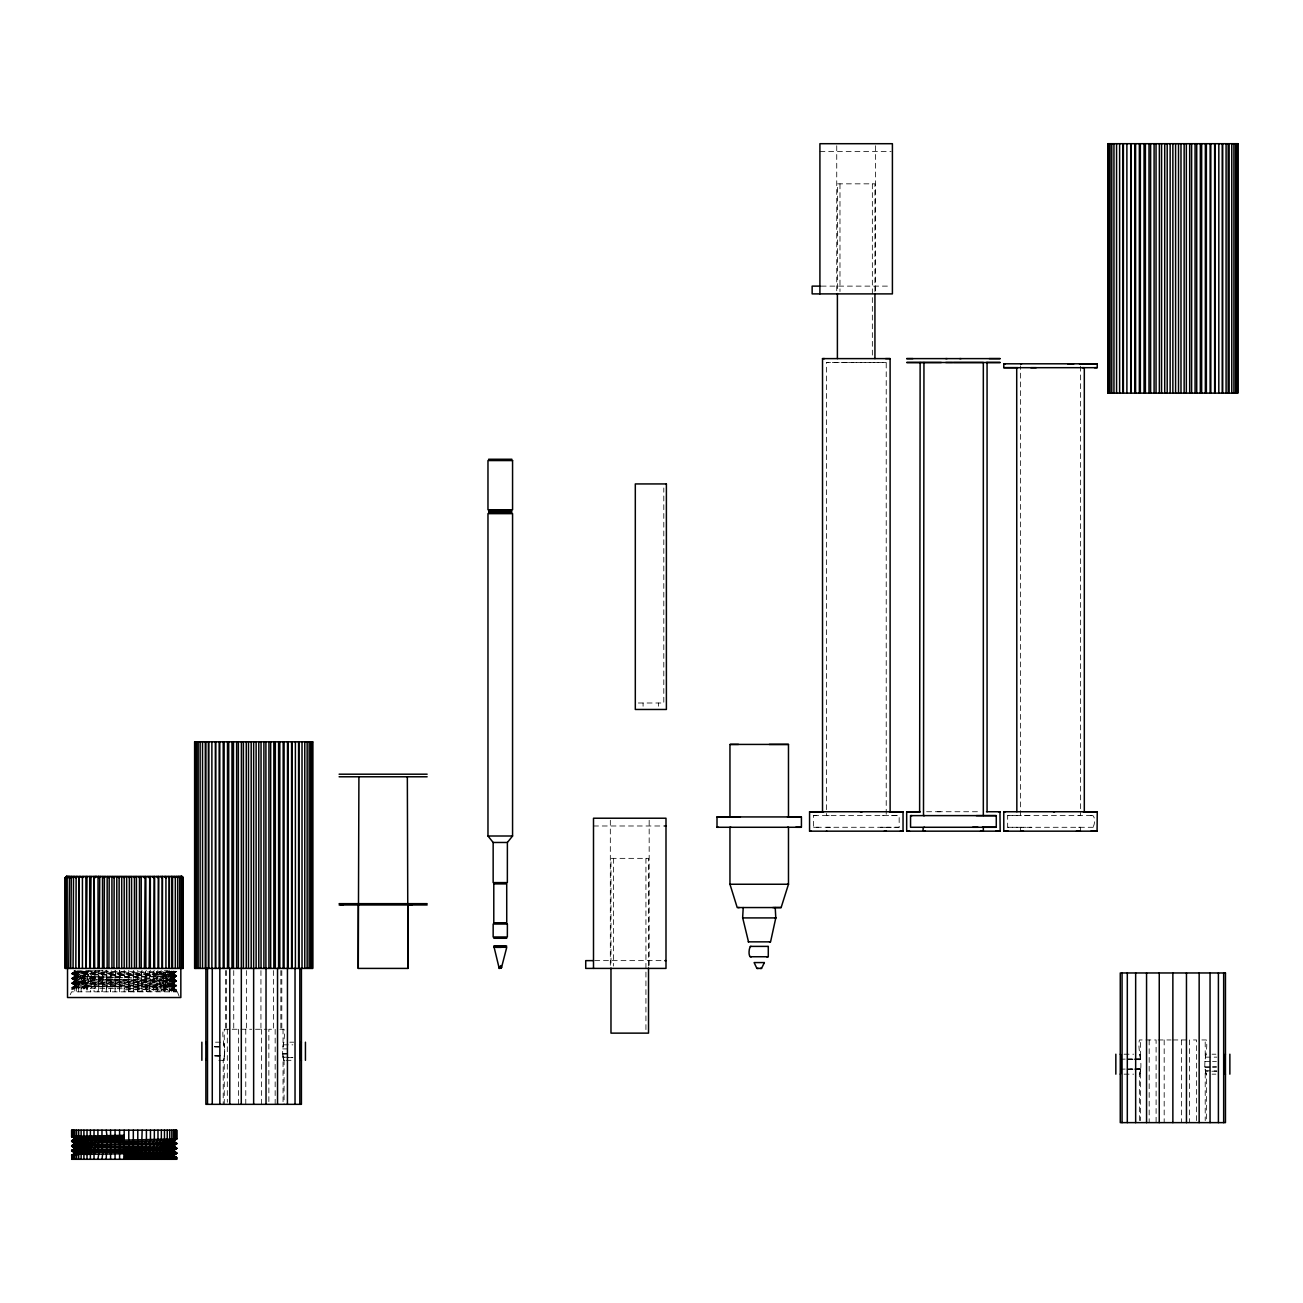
<?xml version="1.0" encoding="UTF-8"?>
<svg xmlns="http://www.w3.org/2000/svg" width="1303" height="1303" viewBox="0 0 1303 1303"><rect width="100%" height="100%" fill="white"/><g stroke="black" fill="none" stroke-linecap="round" stroke-linejoin="round"><path stroke-width="0.75" stroke-dasharray="5 3.75" d="M171.817 991.827L171.833 989.612L167.517 988.016L74.141 986.224L71.616 987.723L174.96 989.808L176.752 990.117L179.602 997.528M173.576 991.827L173.576 989.71L169.537 988.114M174.96 991.827L174.96 989.808L171.214 988.211M175.954 991.827L175.954 989.905L172.517 988.309M176.556 991.827L176.556 990.019L173.462 988.407M229.263 1029.256L223.22 1029.256C221.363 1039.713 227.162 1050.071 223.22 1060.316L223.22 1104.341M224.767 1051.26L224.067 1057.661A9.186 1.205 -90 0 1 223.22 1060.316L215.516 1060.316M279.998 1029.256L284.07 1029.256C285.943 1039.713 280.129 1050.071 284.07 1060.316L284.07 1104.341M1139.359 1120.613L1139.359 1074.161C1143.708 1062.89 1137.307 1051.488 1139.359 1039.957L1156.103 1039.957L1156.103 1122.632M1201.871 1039.957L1206.35 1039.957C1208.402 1051.488 1202.017 1062.89 1206.35 1074.161L1206.35 1120.613M1139.359 1074.161A10.115 1.319 -90 0 0 1140.288 1071.245L1140.907 1066.766M284.07 1042.205A9.186 1.205 -90 0 0 283.223 1044.843L283.044 1046.732L283.044 1029.256M1140.288 1071.245L1140.5 1069.177L1134.766 1069.177L1140.5 1069.177L1140.5 1120.645M1206.35 1054.208A10.115 1.319 -90 0 0 1205.422 1057.14L1205.21 1059.209L1205.21 1039.957M119.827 970.67L119.599 991.827M119.599 988.912L119.599 970.279M128.769 970.279L128.769 991.827L128.769 972.673L176.752 971.468L164.455 970.702L162.517 972.201L74.906 970.784M115.495 970.67L115.055 991.827M115.055 988.896L115.055 970.263M133.313 970.295L133.313 991.827L133.313 972.657M111.244 970.702L110.576 991.827L110.576 970.23M137.792 970.312L137.792 991.827L137.792 972.624M70.199 994.678L71.616 991.827L176.752 991.827M106.211 988.847L107.074 987.348L106.211 970.198M142.174 970.344L141.294 971.843L142.157 991.827L141.294 974.09L142.174 972.608M106.211 991.827L107.074 970.735L103.035 970.768L101.976 972.266L103.035 974.286L101.976 977.055L103.035 979.074L101.976 981.843L103.035 983.863L101.976 991.827L103.035 981.24L101.976 979.221L103.035 976.452L101.976 974.432L103.035 971.663L101.976 970.165M146.408 970.393L145.333 971.891L146.408 974.66L145.333 976.68L146.408 979.449L145.333 981.468L146.408 991.827L145.333 989.71L146.408 986.925L145.333 984.921L146.408 982.136L145.333 974.058L146.408 972.559M103.035 970.768L99.175 970.816L97.904 972.315L99.175 974.335L97.904 977.103L99.175 979.123L97.904 981.892L99.175 983.912L97.904 991.827L99.175 985.98L97.904 983.977L99.175 981.192L97.904 979.172L99.175 976.403L97.904 974.383L99.175 971.615L97.904 970.116M150.464 972.51L149.21 974.009L150.464 976.778L149.21 978.797L150.464 981.566L149.21 983.586L150.464 986.371L149.21 989.661L150.464 991.827L149.21 986.306L150.464 984.286L149.21 981.517L150.464 979.498L149.21 976.729L150.464 974.709L149.21 971.94L150.464 970.442M99.175 970.816L95.494 970.882L94.028 972.364L95.494 974.383L94.028 977.169L95.494 979.172L94.028 981.957L95.494 983.96L94.028 986.746L94.044 991.827M94.028 988.7L95.494 987.202L94.028 984.433L95.494 982.413L94.028 979.644L95.494 977.625L94.028 974.856L95.494 971.549M154.34 970.491L152.891 971.989L154.34 974.774L152.891 976.778L154.34 979.563L152.891 981.566L154.34 984.351L152.891 986.355L154.34 991.827L152.891 989.612L154.34 986.827L152.891 984.807L154.34 982.039L152.891 980.019L154.34 977.25L152.891 973.944L154.34 972.461M95.494 970.882L92.024 970.947L90.396 972.429L71.616 973.357L164.455 974.986L176.752 976.273L173.462 977.967L159.569 978.602L74.141 980.149L71.616 978.667L176.752 976.273L71.616 973.862L128.769 972.673M90.396 988.635L92.024 987.153L90.396 984.368L71.616 983.456L164.455 981.827L176.752 980.54L173.462 978.83L159.569 978.195L74.141 976.647L71.616 978.146L176.752 980.54L71.616 982.934L176.752 985.329L174.032 987.446L171.214 987.755L124.192 988.537M157.972 970.556L156.344 972.054L157.972 974.823L156.344 976.843C128.394 974.677 98.751 979.889 71.616 973.862M157.972 972.396L156.344 973.895L78.831 974.856L74.336 975.263L74.141 976.647L174.227 974.253L176.752 975.752L71.616 978.146M92.024 970.947L88.799 971.012L87.008 972.51L88.799 974.514L87.008 977.299L88.799 980.589L87.008 982.609L88.799 984.091L165.172 983.244L174.032 982.657L176.752 981.061L71.616 978.667M161.36 972.315L159.569 973.813L156.344 973.895L157.972 976.664L156.344 978.683L157.972 981.452L156.344 984.742L157.972 986.241L176.752 985.329L173.462 983.618L159.569 982.983L74.141 981.436L71.616 982.934M161.36 970.621L159.569 972.119L161.36 975.426L159.569 976.908L156.344 976.843L157.972 979.628L156.344 981.631L74.141 980.149L74.141 981.436L159.569 979.889L173.462 979.253L174.227 977.755L159.569 976.908L161.36 980.214L159.569 981.696L156.344 981.631L157.972 984.416L156.344 986.42C128.394 984.254 98.751 989.466 71.616 983.456M88.799 971.012L85.851 971.093L83.913 972.575L85.851 974.595L83.913 977.38L85.851 980.67L83.913 982.674L85.851 984.172L88.799 984.091L88.799 985.377L87.008 986.876L71.616 987.723M83.913 988.488L85.851 986.99L83.913 984.221L85.851 982.201L83.913 979.433L85.851 976.142L83.913 974.123L85.851 972.624L174.227 974.253L174.227 972.966L176.752 971.468M164.455 972.25L162.517 973.732L159.569 973.813L161.36 977.12L159.569 978.602L161.36 981.908L159.569 983.39L161.36 986.697L159.569 989.466L161.36 990.964L176.752 990.117L174.032 988.521M85.851 971.093L81.128 972.673L83.197 974.677L83.197 977.331L81.128 979.351L83.197 980.85M83.197 980.752L81.128 982.771L83.197 984.254L85.851 984.172L83.913 986.957L83.913 991.827M81.128 988.407L83.197 986.908L83.197 984.254L74.141 984.938L74.141 986.224L159.569 984.677L173.462 984.042L174.227 982.543L159.569 981.696L161.36 985.003L159.569 986.501L156.344 986.42L157.972 991.827L156.344 989.547L124.192 989.824M167.24 970.784L165.172 972.282L162.517 972.201L164.455 974.986L162.517 976.989L164.455 979.775L162.517 983.065L164.455 985.084L162.517 986.566L159.569 986.501L161.36 989.27L161.36 991.827L161.36 990.964L124.192 991.322M167.24 972.168L162.517 973.732L164.455 976.517L162.517 978.537L164.455 981.306L162.517 983.325L164.455 986.094L162.517 989.4L164.455 991.827L164.455 989.352L162.517 986.566C187.909 987.104 166.181 990.541 156.344 989.547L157.972 986.762L176.752 985.85L90.396 984.368L92.024 982.348L90.396 979.579L92.024 977.559L90.396 974.791L92.024 971.484M165.172 978.455L167.24 976.436L165.172 974.937L165.172 972.282L174.227 972.966L165.172 973.65L167.24 975.067L165.172 977.071L165.172 979.726L167.24 981.224L165.172 983.244L167.24 984.645L165.172 986.648L165.172 989.303L167.24 991.827L167.24 989.433L165.172 987.935M165.172 988.032L167.24 986.013L165.172 984.514L165.172 981.859L167.24 979.856L165.172 978.358M83.197 971.175L78.669 972.755L80.851 974.758L80.851 977.25L78.669 979.253L80.851 980.752M80.851 980.833L78.669 982.332L80.851 984.351L80.851 986.827L78.669 988.325M169.716 972.071L167.517 973.569L169.716 975.149L167.517 977.169L167.517 979.644L169.716 981.143L167.517 983.146L169.716 984.726L167.517 986.746L167.517 989.221L169.699 991.827L169.716 989.514L167.517 988.016L169.716 986.436L167.517 984.433L167.517 981.957L169.716 979.937L167.517 978.439M167.517 978.358L169.716 976.338L167.517 974.856L167.517 972.364L169.716 970.882M80.851 971.256L76.551 972.852L78.831 974.856L78.831 977.152L76.551 979.172L78.831 980.654M78.831 976.142L76.551 977.641L78.831 979.644L78.831 981.941L76.551 983.439L78.831 985.459M78.831 980.931L76.551 982.429L78.831 984.433L78.831 986.729L76.551 988.228L76.551 991.827L76.551 987.218L78.831 985.72M171.833 970.963L169.537 972.461L169.537 974.758L171.833 976.256L169.537 978.26M169.537 973.471L171.833 971.973M169.537 983.065L171.833 981.045L169.537 979.547L169.537 977.25L171.833 975.247L169.537 973.748M169.537 987.853L171.833 985.834L169.537 984.335L169.537 982.039L171.833 980.035L169.537 978.537M78.831 971.354L74.792 972.95L77.17 974.953L77.17 977.055L74.792 979.074L77.17 980.573M77.17 976.24L74.792 977.739L77.17 979.742L77.17 981.843L74.792 983.342L77.17 985.361M77.17 981.029L74.792 982.527L77.17 984.531L77.17 986.632L74.792 988.13L74.792 991.827L74.792 987.316L77.17 985.817M173.576 971.061L171.214 972.559L171.214 974.66L173.576 976.159L171.214 978.162M171.214 973.374L173.576 971.891M171.214 982.967L173.576 980.947L171.214 979.449L171.214 977.348L173.576 975.344L171.214 973.846M171.214 987.755L173.576 985.736L171.214 984.237L171.214 982.136L173.576 980.133L171.214 978.634M77.17 971.452L73.408 973.048L75.851 975.67M75.851 976.338L73.408 978.976L75.851 980.459M73.408 978.455L75.851 976.957L75.851 975.051L73.408 973.553L75.851 972.168L85.851 972.624L85.851 971.338M75.851 981.126L73.408 983.765L75.851 985.263M75.851 985.915L73.408 987.413L73.408 991.827M73.408 988.032L75.851 986.534L75.851 984.628L73.408 983.146L75.851 981.745L75.851 979.84L73.408 978.358M174.96 971.158L172.517 972.657L172.517 974.563L174.96 976.061L172.517 977.445L172.517 979.351L174.96 980.85M172.517 973.276L174.96 971.777M172.517 978.064L174.96 976.582L172.517 973.944M174.96 980.752L172.517 982.234L172.517 984.14L174.96 985.638L172.517 987.022L172.517 988.928L174.96 990.427M172.517 982.853L174.96 981.371L172.517 978.732M172.517 987.658L174.96 986.159L172.517 983.521M75.851 971.549L72.414 973.146L74.906 975.572M74.906 976.436L72.414 978.862L74.906 980.361M72.414 978.358L74.906 976.859L74.906 975.149L72.414 973.667L75.851 972.168L75.851 970.263M74.906 981.224L72.414 983.651L74.906 985.149M74.906 986.013L72.414 987.511L72.414 991.827M72.414 987.935L74.906 986.436L74.906 984.742L72.414 983.244L74.906 981.648L74.906 979.954L72.414 978.455M175.954 971.272L173.462 972.755L173.462 974.465L175.954 975.963L173.462 977.559L173.462 979.253L175.954 980.752M173.462 973.178L175.954 971.68M173.462 977.967L175.954 976.468L173.462 974.041M175.954 980.85L173.462 982.348L173.462 984.042L175.954 985.54L173.462 987.137L173.462 988.83L175.954 990.329M173.462 982.755L175.954 981.257L173.462 978.83M173.462 987.544L175.954 986.062L173.462 983.618M74.906 971.647L71.828 973.976M71.828 973.455L74.906 972.071L74.906 970.36M74.336 976.55L71.828 978.765L74.336 980.263M71.828 978.244L74.336 976.745L74.336 975.263M74.336 981.338L71.828 983.553L74.336 985.052M71.828 983.032L74.336 981.55L74.336 980.051L71.828 978.553M74.336 986.127L71.828 987.625L71.828 991.827M71.828 987.821L74.336 986.338L74.336 984.84L71.828 983.342M176.556 971.37L174.032 972.869L174.032 974.351M174.032 973.08L176.556 971.582M176.556 976.159L174.032 977.657L174.032 979.139M174.032 977.869L176.556 975.638M176.556 980.947L174.032 982.446L174.032 983.944L176.556 985.426M174.032 982.657L176.556 980.426M174.032 987.446L176.556 985.736M71.616 973.357L74.336 971.745M214.653 1055.577L220.468 1055.414M282.767 1054.208L288.614 1054.062M1121.394 1069.177L1125.238 1069.079M1127.16 1069.03L1132.91 1068.867M1134.832 1068.818L1140.581 1068.655M1204.917 1067.45L1210.699 1067.287M1212.621 1067.238L1216.481 1067.141M214.604 1046.553L220.37 1046.407M1121.394 1059.209L1125.206 1059.111M1127.111 1059.062L1132.828 1058.932M1134.734 1058.883L1140.451 1058.753L1140.907 1061.603M829.213 815.629L826.411 815.629L826.411 362.495L886.219 362.495L886.219 815.629L882.212 815.629M848.644 362.495L854.882 362.511M813.626 815.629L899.168 815.629L899.168 827.275L813.626 827.275L813.463 815.629L816.053 815.629M1090.774 815.629C1096.312 812.844 1095.269 830.092 1090.774 827.291M813.626 827.291L819.196 827.291M826.525 827.275L830.418 827.291M899.005 827.291L886.61 827.275M1093.201 827.291L1022.969 827.291M885.763 827.291L879.216 827.275M819.913 151.474L891.171 151.474M821.151 286.123L888.385 286.123M846.087 362.511L826.411 362.495M856.315 362.495L886.219 362.495M638.34 703.001L663.797 703.001L663.797 487.99M937.427 811.736L981.094 811.736M926.612 811.736L941.857 811.736M891.415 815.629L899.005 815.629M1017.692 815.629L1007.659 815.629L1007.659 827.275L1031.292 827.291M1029.37 815.629L1020.607 815.629L1020.607 365.834M1007.659 815.629L1093.364 815.629M1078.607 815.629L1080.415 815.629L1080.415 365.834M593.5 825.988L664.758 825.988M1007.659 827.275L1021.617 827.291M1078.607 827.291L1080.415 827.275L1080.415 831.167M594.738 960.637L661.973 960.637M124.192 972.152L90.396 972.429L92.024 974.449L90.396 977.217L92.024 979.237L90.396 982.022L92.024 985.312L90.396 986.811L87.008 986.876L87.024 991.827L87.008 988.57L88.799 985.785L87.008 983.781L88.799 980.996L87.008 978.993L88.799 976.208L87.008 974.204L88.799 971.419M124.192 987.039L157.972 986.241L90.396 986.811L90.396 991.827M232.146 1029.256L251.691 1029.256M255.469 1029.256L267.034 1029.256M1158.123 1039.957L1171.12 1039.957M1172.863 1039.957L1187.587 1039.957M215.516 1042.188L223.22 1042.188A9.186 1.205 90 0 1 224.067 1044.843L224.637 1048.915M289.852 1042.188L293.712 1042.188M283.223 1044.843L292.866 1044.843M214.62 1046.732L220.402 1046.732M282.67 1048.915L288.533 1048.915M282.67 1053.606L288.533 1053.606M1124.082 1054.208L1133.626 1054.208M1212.083 1054.208L1215.894 1054.208M1205.422 1057.14L1216.888 1057.14M292.866 1057.661L283.223 1057.661L283.044 1055.788L283.044 1104.341M1132.861 1059.209L1127.128 1059.209L1132.91 1059.518M1134.766 1059.209L1140.5 1059.209L1140.5 1039.957M286.008 1060.316L293.712 1060.316M1204.803 1061.603L1210.617 1061.603M1212.556 1061.603L1216.432 1061.603M1204.803 1066.766L1210.617 1066.766M1212.556 1066.766L1216.432 1066.766M1216.888 1071.245L1205.422 1071.245L1205.21 1069.177L1205.21 1120.645M1124.082 1074.161L1133.626 1074.161M1212.083 1074.161L1215.894 1074.161M1127.111 1069.388L1132.828 1069.486M1134.734 1069.519L1140.451 1069.633M214.604 1056.016L220.37 1056.13M1205.356 1070.675L1216.855 1070.952M283.174 1057.156L292.833 1057.368M1134.832 1059.567L1140.581 1059.73M214.653 1046.944L220.468 1047.091M174.032 974.155L176.556 975.849M174.032 978.944L176.556 980.638M174.032 983.732L176.556 985.948M176.556 990.215L174.032 988.733L174.032 987.234M71.828 973.764L74.336 975.475M171.214 983.423L173.576 984.921L171.214 986.925L171.214 989.026L173.576 990.524M77.17 975.768L74.792 973.764L77.17 972.266L77.17 970.165M169.537 983.325L171.833 984.824L169.537 986.827L169.537 989.124L171.833 990.622M78.831 975.866L76.551 974.383L78.831 971.077M1139.359 1054.208A10.115 1.319 90 0 1 1140.288 1057.14L1140.451 1058.753M1140.288 1057.14L1140.5 1059.209M224.067 1044.843L224.263 1046.732L224.263 1029.256M81.128 991.827L81.128 987.039L83.197 985.54L81.128 983.618L83.197 982.12L83.197 979.465L81.128 977.462L83.197 975.963L81.128 974.041L83.197 971.256M78.669 991.827L78.669 987.12L80.851 985.622L78.669 983.537L80.851 982.039L80.851 979.563L78.669 977.543L80.851 976.045L78.669 973.944L80.851 971.175M1196.545 1120.613L1196.545 1039.957L1189.606 1039.957L1189.606 1122.632M1181.528 1039.957L1181.528 1122.632M1164.182 1039.957L1164.182 1122.632M1149.181 1039.957L1149.181 1122.632M1020.607 827.275L1020.607 831.167M875.583 145.741L875.583 293.892M874.932 291.546L874.932 183.837L837.389 183.837L837.389 291.546M872.342 183.837L872.342 356.582M839.979 183.837L839.979 291.546M836.738 145.741L836.738 293.892M658.618 703.001L658.618 706.226M649.171 820.255L649.171 968.406M648.519 966.06L648.519 858.351L610.977 858.351L610.977 966.06M645.93 858.351L645.93 1031.096M643.079 703.001L643.079 706.226M613.566 858.351L613.566 966.06M610.325 820.255L610.325 968.406M281.806 970.556L281.806 1029.256M280.845 970.556L280.845 1029.256M275.161 1104.341L275.161 1029.256L268.858 1029.256L268.858 1104.341M273.565 970.556L273.565 1029.256M261.528 1029.256L261.528 1104.341M260.942 970.556L260.942 1029.256M246.365 970.556L246.365 1029.256M245.778 1029.256L245.778 1104.341M238.433 1029.256L238.433 1104.341M233.742 970.556L233.742 1029.256M227.308 1029.256L227.308 1102.305M226.445 970.556L226.445 1029.256M225.5 970.556L225.5 1029.256M224.263 1104.341L224.263 1055.788L224.067 1057.661A9.186 1.205 90 0 1 223.22 1060.316M124.192 970.279L124.192 991.827M74.336 970.474L74.336 971.957L74.141 970.572M220.402 1055.805L214.62 1055.837L220.402 1055.788M1132.861 1069.226L1127.128 1069.242L1132.861 1069.177M1205.422 1071.245A10.115 1.319 -90 0 0 1206.35 1074.161A10.115 1.319 90 0 1 1205.422 1071.245M283.223 1057.661A9.186 1.205 90 0 0 284.07 1060.316A9.186 1.205 -90 0 1 283.223 1057.661"/><path stroke-width="1.5" d="M71.828 1130.173L71.828 1136.639L74.906 1138.252L71.616 1136.542L71.616 1130.173L176.752 1130.173L176.752 1138.936L173.462 1140.646L74.141 1142.829L71.616 1141.33L176.752 1138.936L174.96 1138.627M72.414 1130.173L72.414 1136.33L74.906 1137.828L124.192 1136.835M73.408 1130.173L73.408 1136.232L75.851 1137.731L75.851 1139.017L71.616 1140.809L73.408 1141.119M74.792 1130.173L74.792 1136.135L77.17 1137.633L77.17 1138.903L73.408 1140.5L73.408 1141.64L71.616 1141.33M76.551 1130.173L76.551 1136.037L78.831 1137.535L78.831 1138.806L74.792 1140.402L77.17 1143.708L71.828 1145.712L176.752 1143.725L174.032 1141.607L176.752 1143.203L173.576 1142.796M78.669 1130.173L78.669 1135.939L80.851 1138.724L76.551 1140.304L78.831 1143.611L74.792 1145.712L77.17 1147.21L165.172 1145.907L174.032 1145.321L176.752 1143.725L173.576 1143.317M81.128 1130.173L81.128 1135.858L83.197 1138.627L78.669 1140.223L80.851 1143.513L76.551 1145.614L78.831 1147.112L78.831 1148.399L76.551 1149.881L71.616 1150.402L73.408 1150.712M83.913 1130.173L83.913 1135.776L85.851 1138.545L81.128 1140.125L83.197 1143.415L78.669 1145.011L80.851 1148.301L76.551 1150.402L78.831 1151.901L165.172 1150.696L174.032 1150.109L176.752 1148.513L174.032 1146.396L176.752 1147.992L78.669 1149.8L80.851 1153.09L78.669 1154.588L71.616 1155.191L72.414 1155.386L74.906 1153.904L74.906 1152.194L71.616 1150.907M87.024 1130.173L87.008 1135.695L88.799 1138.48L87.008 1139.962L83.913 1140.044L85.851 1143.334L81.128 1144.914L83.197 1146.933L81.128 1149.702L83.197 1153.008L78.669 1154.588L78.669 1159.295M90.396 1130.173L90.396 1135.63L92.024 1138.399L90.396 1139.897L87.008 1139.962L88.799 1143.268L87.008 1144.751L83.913 1144.832L85.851 1146.852L83.913 1149.621L85.851 1152.927L81.128 1154.491L81.128 1159.295M94.044 1130.173L94.028 1135.564L95.494 1137.063L94.028 1139.832L95.494 1141.851L94.028 1144.62L95.494 1146.64L94.028 1149.409L95.494 1151.429L94.028 1154.197L94.044 1159.295M97.904 1130.173L97.904 1135.499L99.175 1136.998L97.904 1139.783L99.175 1141.786L97.904 1144.571L99.175 1146.575L97.904 1149.36L99.175 1151.363L97.904 1159.295M101.976 1130.173L101.976 1135.45L103.035 1136.949L101.976 1139.734L103.035 1141.737L101.976 1144.523L103.035 1146.526L101.976 1149.311L103.035 1151.315L101.976 1159.295M106.211 1130.173L107.074 1136.916L106.211 1159.295M110.576 1130.173L110.576 1159.295M115.055 1130.173L115.055 1159.295M119.599 1130.173L119.599 1159.295M169.699 1159.295L167.517 1156.689L124.192 1157.276M171.817 1159.295L169.537 1156.592L167.517 1156.689L167.517 1155.403L169.716 1153.904L176.752 1153.302L174.032 1151.184L176.752 1152.797L83.913 1154.409L83.913 1159.295M173.576 1159.295L173.576 1157.992L169.537 1156.592L169.537 1155.305L171.833 1153.806L169.537 1151.803C137.157 1154.556 103.165 1148.985 71.616 1155.191M174.96 1159.295L174.96 1157.895L171.214 1156.494L173.576 1153.204L169.537 1151.803L169.537 1150.516L171.833 1149.018L176.752 1148.513L172.517 1146.819C139.144 1149.914 104.175 1144.115 71.616 1150.402M175.954 1159.295L175.954 1157.781L172.517 1156.396L174.96 1153.106L171.214 1151.705L171.214 1150.419L173.576 1148.92L171.214 1146.917L173.576 1143.627L171.214 1142.128C138.265 1145.044 103.735 1139.376 71.616 1145.598M176.556 1159.295L176.556 1157.683L173.462 1156.298L173.462 1155.012L175.954 1153.513L173.462 1151.086M500.629 966.891L500.629 968.308L498.935 967.266L493.821 946.043L506.72 946.043L505.873 947.346M128.769 1159.295L128.769 1130.173M164.455 1159.295L162.517 1155.566L164.455 1154.083L169.716 1153.904L167.517 1150.614L171.833 1149.018L169.537 1147.015L169.537 1145.728L171.833 1144.229L169.537 1142.226L169.537 1140.939L171.833 1139.441L171.817 1130.173M167.24 1159.295L165.172 1156.771L167.24 1154.002L165.172 1150.696L169.716 1149.116L167.517 1147.096L169.716 1144.327L167.517 1142.308L169.716 1139.539L169.699 1130.173M133.313 1159.295L133.313 1130.173M154.34 1159.295L152.891 1157.064L154.34 1154.295L152.891 1152.275L154.34 1149.49L152.891 1147.487L154.34 1144.702L152.891 1142.698L154.34 1139.913L154.34 1130.173M157.972 1159.295L156.344 1155.728L157.972 1154.23L164.455 1154.083L162.517 1150.777L167.24 1149.197L165.172 1147.194L167.24 1144.409L165.172 1142.405L167.24 1139.62L167.24 1130.173M161.36 1159.295L159.569 1156.934L161.36 1154.149L159.569 1150.858L161.36 1149.36L164.455 1149.295L162.517 1147.275L164.455 1144.49L162.517 1142.487L164.455 1139.702L164.455 1130.173M407.969 904.966L407.969 968.406L358.26 968.406L358.911 776.783M137.792 1159.295L137.792 1130.173M142.157 1159.295L141.294 1157.211L142.157 1130.173M146.408 1159.295L145.333 1157.178L146.408 1154.393L145.333 1152.373L146.408 1149.604L145.333 1147.585L146.408 1144.816L145.333 1142.796L146.408 1140.027L146.408 1130.173M150.464 1159.295L149.21 1157.129L150.464 1154.344L149.21 1152.324L150.464 1149.555L149.21 1147.536L150.464 1144.767L149.21 1142.747L150.464 1139.978L150.464 1130.173M164.194 876.479L165.937 877.782L165.937 876.479L165.937 968.406M300.276 1048.915L300.586 1057.661A9.186 1.205 -90 0 0 301.416 1060.316M300.276 1048.768L300.586 1044.843A9.186 1.205 -90 0 1 301.416 1042.205M119.143 876.479L119.045 968.406M493.886 947.346L494.407 946.043M1120.271 1074.161A10.115 1.319 -90 0 0 1121.199 1071.245L1121.199 1057.14A10.098 1.319 -90 0 0 1120.271 1054.225M162.289 876.479L162.142 968.406M114.143 876.479L113.931 968.406M500.629 968.259C503.838 960.506 494.945 972.592 501.688 966.891L506.737 947.346M769.536 941.857L770.562 941.857L775.79 917.915L775.22 907.556M76.128 876.479L75.835 968.406M109.208 876.479L108.915 968.406M494.668 947.346L494.961 946.043M158.363 876.479L158.054 968.406M501.476 967.608L499.586 967.999L499.668 966.891M505.222 947.346L505.564 946.043M495.303 947.346L495.694 946.043M500.271 968.357C503.528 965.946 496.378 968.39 501.476 967.266M104.387 876.479L103.996 968.406M776.067 907.556L781.132 907.556L788.478 884.248L788.478 827.275L787.484 827.275M504.424 947.346L504.847 946.043M73.505 876.479L73.066 968.406M496.557 946.043L496.101 947.346L501.394 947.346L501.948 946.043M154.161 876.479L153.705 968.406M503.512 947.346L503.984 946.043M99.24 877.782L100.868 876.479L99.24 877.782L98.637 876.479L99.24 877.782L99.728 876.479L99.24 968.406M497.029 947.346L497.534 946.043M502.486 947.346L503.007 946.043M498.055 947.346L498.593 946.043M499.147 947.346L499.7 946.043M500.271 947.346L500.824 946.043M71.274 876.479L70.688 968.406M149.731 876.479L149.128 968.406M761.538 968.406L764.389 962.575M90.998 876.479L90.33 968.406M69.434 876.479L68.717 968.406M145.122 876.479L144.372 968.406M86.992 876.479L86.242 968.406M499.912 968.308L500.14 966.891L500.971 968.162M82.447 968.406L82.431 876.479L82.447 877.782L83.262 876.479M68.017 876.479L67.17 877.782L67.17 968.406M140.333 876.479L139.47 877.782L139.47 968.406M79.858 876.479L78.962 877.782L78.962 968.406M76.779 876.479L75.835 877.782L77.528 876.479M67.039 876.479L66.046 877.782L66.046 968.406M135.431 876.479L134.437 877.782L134.437 968.406M74.076 876.479L73.066 877.782L74.727 876.479M507.388 842.471L512.568 836.005L512.568 513.643L487.974 513.643L487.974 836.005L493.153 842.471L493.153 882.603L507.356 882.603L507.388 842.471L493.169 842.471M71.73 876.479L70.688 877.782L72.3 876.479M69.808 876.479L68.717 877.782L70.281 876.479M130.447 876.479L129.339 877.782L129.339 968.406M68.293 876.479L67.17 877.782L68.652 876.479M67.202 876.479L66.046 877.782L67.463 876.479M65.15 877.782L66.323 876.479L182.062 876.479L183.218 877.782L183.218 968.406L65.15 968.406L65.15 877.782L66.372 876.479M125.414 876.479L124.192 877.782L122.954 876.479M499.065 967.608L500.271 967.266M66.697 876.479L65.378 877.782L65.378 968.406M120.365 876.479L119.045 877.782L117.922 876.479M115.364 876.479L113.931 877.782L112.938 876.479M110.413 876.479L108.915 877.782L108.035 876.479M105.559 876.479L103.996 877.782L103.263 876.479M92.024 876.479L90.33 877.782L90.021 876.479M80.688 876.479L78.962 877.782L79.108 876.479L79.255 968.406M87.969 876.479L86.242 877.782L86.079 876.479M82.447 877.782L84.174 876.479M124.192 1138.122L77.17 1138.903L74.906 1139.115L72.414 1141.542C75.655 1140.891 73.685 1146.656 74.906 1142.617L72.414 1141.119M72.414 1141.021L74.906 1139.522L74.906 1137.828L71.616 1136.542L72.414 1136.33L124.192 1135.336M74.906 1143.904L72.414 1146.331C79.385 1149.914 68.261 1145.598 73.408 1145.809L77.17 1147.21L74.792 1150.5L78.831 1151.901L78.831 1153.188L76.551 1154.686L76.551 1159.295M74.906 1148.692L72.414 1150.191L72.414 1151.119L74.792 1151.315M72.414 1150.598L74.906 1149.116L74.906 1147.406L72.414 1145.907M74.906 1153.481L72.414 1154.979L72.414 1159.295M173.462 1140.223L175.954 1138.724M173.462 1145.011L175.954 1143.513M173.462 1149.8L175.954 1148.318L172.517 1146.819L174.96 1142.894M173.462 1154.588L176.752 1153.302L174.032 1154.914L169.537 1155.305L124.192 1156.005M74.906 1139.115L71.828 1140.711L74.336 1142.926M71.828 1140.923L74.906 1139.522M74.336 1144.001L71.828 1146.233L74.336 1147.715M71.828 1145.712L74.336 1144.213L74.336 1142.731L71.828 1141.233M74.336 1148.79L71.828 1151.021L74.336 1152.52M71.828 1150.5L74.906 1149.116M71.828 1155.289L74.336 1153.578M173.576 1130.173L173.576 1139.343L171.214 1140.842L171.214 1142.128L174.032 1141.819L174.032 1140.32L176.556 1138.838M174.032 1140.532L176.556 1139.034L176.556 1130.173M174.032 1145.321L176.556 1143.627M174.032 1150.109L176.556 1148.415M174.032 1154.914L176.556 1153.204M71.616 1140.809L74.336 1139.213M174.032 1141.819L174.032 1140.32M87.024 1159.295L87.008 1154.344L88.799 1151.559L87.008 1149.555L88.799 1146.77L87.008 1144.751L176.556 1143.317M72.414 1150.712L161.36 1149.36L159.569 1147.357L161.36 1144.571L159.569 1142.568L161.36 1139.783L161.36 1130.173M823.675 811.753L822.519 811.753L822.519 358.618L824.555 358.618M890.112 811.753L890.112 358.618L885.584 358.618M945.75 358.618L947.102 358.618M945.75 362.495L952.656 362.511M1067.662 363.798L1097.256 363.798L1097.256 367.674L1094.439 367.69M1097.077 367.674L1030.754 367.69M740.413 816.932L729.957 816.932L729.957 744.42L738.524 744.42M787.484 816.932L788.478 816.932L788.478 744.42L769.226 744.436M811.166 831.167L809.57 831.167L809.57 811.753L823.268 811.736M809.57 831.167L903.044 831.167L903.044 811.753L860.387 811.753M998.554 811.753L999.971 811.753L1000.15 831.167L906.676 831.167L906.676 811.753L920.358 811.736M906.676 811.753L920.13 811.753M1090.986 831.167L1097.077 831.167L1097.256 811.753L1083.151 811.753M977.999 827.275L910.553 827.275L910.553 815.629L912.019 815.629M717.008 816.932L801.426 816.932L801.426 827.275L717.008 827.275L717.008 816.932L729.371 816.932M739.273 907.556L737.205 907.556L729.957 884.248L729.957 827.275L730.95 827.291M801.264 827.291L795.758 827.275M826.525 831.167L826.868 831.167M906.676 831.167L909.494 831.167M1080.415 831.167L1076.408 831.167M1097.077 831.167L1003.782 831.167L1003.782 811.753L1054.583 811.753M730.071 884.248L788.478 884.248L787.484 884.248M775.725 907.556L772.793 907.556M781.132 907.556L737.954 907.556M743.215 907.556L742.645 917.915L775.79 917.915L774.78 917.915M751.359 956.744C747.645 957.9 749.062 945.75 751 946.385M768.281 946.385L768.281 956.744L766.636 956.744M750.153 956.744L767.972 956.744M961.044 358.618L959.725 358.618M920.13 362.495L919.625 811.753M923.957 362.495L923.501 815.629L924.527 815.629M1097.077 811.753L1053.459 811.753M764.307 962.575L754.111 962.575L756.88 968.406L761.327 968.406M819.913 286.123L812.144 286.123L812.144 293.892L892.408 293.892L892.408 143.705L819.913 143.705L819.913 293.892M912.931 358.618L906.676 358.618L1000.15 358.618L989.221 358.618M941.32 362.511L906.676 362.495L1000.15 362.495L986.469 362.495M953.405 362.495L983.325 362.495L983.325 815.629L976.322 815.629M1036.227 367.69L1003.782 367.674L1003.782 363.798L1073.884 363.798M1097.256 363.798L1079.405 363.798M1003.782 367.674L1017.871 367.674M1082.272 367.69L1084.308 367.674L1084.308 811.753M488.609 459.259L511.916 459.259M488.609 511.053L511.916 511.053M488.609 512.34L511.916 512.34M339.106 774.194L427.14 774.194M339.106 776.783L427.14 776.783M862.179 811.753L809.57 811.753M889.363 811.736L903.044 811.753M986.469 811.736L1000.15 811.753M983.716 815.629L996.274 815.629L996.274 827.275L982.299 827.275M910.553 815.629L996.274 815.629M789.064 816.916L801.264 816.932M664.758 825.988L665.996 825.988M972.641 827.275L996.274 827.275M924.527 827.275C922.215 826.574 922.605 832.747 925.309 831.167M900.226 831.167L903.044 831.167M980.524 831.167L983.325 831.167L983.325 827.275M995.769 831.167L999.971 831.167M1008.147 831.167L1003.782 831.167M1023.409 831.167L1020.607 831.167M487.974 836.005L512.568 836.005M493.821 883.906L506.72 883.906L506.737 922.752L493.821 922.752M339.106 903.663L427.14 903.663M339.106 904.966L427.14 904.966M493.821 938.274L506.72 938.274M748.508 941.857L742.71 917.915M748.215 941.857L770.22 941.857M767.972 946.385L750.284 946.385M593.5 960.637L585.731 960.637L585.731 968.406L665.996 968.406L665.996 818.219L593.5 818.219L593.5 968.406M664.758 960.637L665.996 960.637M757.108 968.406L758.232 968.406M760.203 968.406L761.506 968.406M124.192 1139.62L90.396 1139.897L92.024 1141.917L90.396 1144.685L92.024 1146.705L90.396 1149.474L92.024 1151.494L90.396 1154.263L90.396 1159.295M124.192 1154.507L157.972 1154.23L156.344 1152.21L157.972 1149.441L156.344 1147.422L157.972 1144.637L156.344 1142.633L157.972 1139.848L157.972 1130.173M124.192 1158.774L176.752 1157.585L176.752 1159.295L71.616 1159.295M1005.362 363.798L1003.782 363.798M1021.617 363.798L1020.607 363.798M730.397 744.42L788.478 744.42M1005.362 811.753L1003.782 811.753M718.442 827.291L717.008 827.275M890.112 358.618L822.519 358.618M987.071 362.495L987.071 811.753M1016.845 811.753L1016.715 367.674M73.408 1136.851L74.792 1136.949M173.576 1152.373L176.556 1153.416M173.576 1157.178C180.628 1158.986 170.253 1153.986 176.556 1157.471M174.96 1147.682L176.556 1148.627M174.96 1152.992L175.954 1153.106M499.586 967.999L499.912 967.266M74.792 1159.295L74.792 1154.784L77.17 1153.285L77.17 1151.999L74.141 1152.406L74.906 1153.904M71.616 1146.119L73.408 1146.428L75.851 1143.806L75.851 1142.519L73.408 1141.021M74.336 1138.138L74.336 1139.425L74.336 1137.926L71.828 1136.444M176.556 1148.106L173.462 1146.705L173.462 1145.435L175.954 1143.936L173.462 1141.509M176.556 1152.894L172.517 1151.608L174.96 1148.318M71.828 1146.021L75.851 1147.308L73.408 1151.217M71.828 1150.81L74.336 1152.308L74.336 1153.79M175.954 1143.415L173.462 1141.917L173.462 1140.646L175.954 1139.148L175.954 1130.173M173.462 1146.298L175.954 1148.725L173.462 1150.223L173.462 1151.51L175.954 1152.992M173.462 1155.875L175.954 1157.373M174.96 1143.513L172.517 1142.031L172.517 1140.744L174.96 1139.245L174.96 1130.173M73.408 1150.598L75.851 1152.096L75.851 1153.383L73.408 1154.881L73.408 1159.295M160.416 876.479L162.142 877.782L161.393 876.479M167.68 876.479L169.406 877.782L169.406 968.406M170.84 876.479L172.55 877.782L172.55 968.406M156.344 876.479L158.054 877.782L157.386 876.479M152.028 876.479L153.705 877.782L153.119 876.479M173.641 876.479L175.319 877.782L175.319 968.406M147.5 876.479L149.128 877.782L148.64 876.479M176.068 876.479L177.697 877.782L177.697 968.406M142.809 876.479L144.372 877.782L143.982 876.479M178.104 876.479L179.667 877.782L179.667 968.406M137.955 876.479L139.47 877.782L139.16 876.479M179.716 876.479L181.215 877.782L181.215 968.406M133.02 876.479L134.437 877.782L134.242 876.479M180.905 876.479L182.322 877.782L182.322 968.406M128.003 876.479L129.339 877.782L129.225 876.479M181.671 876.479L182.99 877.782L182.99 968.406M182.062 876.479L183.218 877.782M181.182 876.479L182.322 877.782L181.345 876.479M180.091 876.479L181.215 877.782L180.351 876.479M178.56 876.479L179.667 877.782L178.934 876.479M498.87 966.891L499.293 967.787M176.638 876.479L177.697 877.782L177.11 876.479M174.309 876.479L175.319 877.782L174.879 876.479M171.589 876.479L172.55 877.782L172.257 876.479M168.51 876.479L169.406 877.782L169.26 876.479L169.129 968.406M165.106 876.479L165.937 877.782M94.207 876.479L94.663 968.406M407.334 776.783L407.969 968.406M1237.606 143.705L1237.606 393.131M1236.856 143.705L1236.856 393.131M1235.635 143.705L1235.635 393.131M1233.925 143.705L1233.925 393.131M1231.758 143.705L1231.758 393.131M1229.869 1054.208L1229.869 1074.161M1229.136 143.705L1229.136 393.131M1228.175 143.705L1228.175 393.131M1226.09 143.705L1226.09 393.131M1223.664 972.966L1223.664 1122.632M1222.637 143.705L1222.637 393.131M1222.328 143.705L1222.328 393.131M1218.826 143.705L1218.81 393.131M1218.403 972.966L1218.403 1122.632M1214.982 143.705L1214.982 393.131M1214.64 143.705L1214.64 393.131M1210.813 143.705L1210.813 393.131M1210.129 143.705L1210.129 393.131M1210.047 972.966L1210.047 1122.632M1206.366 143.705L1206.366 393.131M1205.356 143.705L1205.356 393.131M1201.643 143.705L1201.643 393.131M1200.324 143.705L1200.324 393.131M1199.151 972.966L1199.151 1122.632M1196.724 143.705L1196.724 393.131M1195.079 143.705L1195.079 393.131M1191.61 143.705L1191.61 393.131M1189.672 143.705L1189.672 393.131M1186.463 972.966L1186.463 1122.632M1186.349 143.705L1186.349 393.131M1184.15 143.705L1184.15 393.131M1180.99 143.705L1180.99 393.131M1178.515 143.705L1178.515 393.131M1175.583 143.705L1175.583 393.131M1172.863 143.705L1172.863 393.131M1172.863 972.966L1172.863 1122.632M1170.143 143.705L1170.143 393.131M1167.195 143.705L1167.195 393.131M1164.719 143.705L1164.719 393.131M1161.576 143.705L1161.576 393.131M1159.361 143.705L1159.361 393.131M1159.247 972.966L1159.247 1122.632M1156.038 143.705L1156.038 393.131M1154.1 143.705L1154.1 393.131M1150.63 143.705L1150.63 393.131M1149.002 143.705L1149.002 393.131M1146.559 972.966L1146.559 1122.632M1145.386 143.705L1145.386 393.131M1144.067 143.705L1144.067 393.131M1140.353 143.705L1140.353 393.131M1139.359 143.705L1139.359 393.131M1135.581 143.705L1135.581 393.131M1135.662 972.966L1135.662 1122.632M1134.897 143.705L1134.897 393.131M1131.085 143.705L1131.085 393.131M1130.727 143.705L1130.727 393.131M1127.307 972.966L1127.307 1122.632M1126.883 143.705L1126.9 393.131M1123.381 143.705L1123.381 393.131M1123.072 143.705L1123.072 393.131M1122.062 972.966L1122.062 1122.632M1119.619 143.705L1119.619 393.131M1116.573 143.705L1116.573 393.131M1115.84 1054.208L1115.84 1074.161M1113.951 143.705L1113.951 393.131M1111.785 143.705L1111.785 393.131M1110.075 143.705L1110.075 393.131M1108.853 143.705L1108.853 393.131M1108.104 143.705L1108.104 393.131M874.932 293.582L874.932 358.618M837.389 293.582L837.389 358.618M648.519 968.096L648.519 1033.132L610.977 1033.132L610.977 968.096M501.622 967.266L501.264 967.934M493.788 883.906L493.788 922.752M411.862 903.663L411.862 904.966M410.559 903.663L410.559 904.966M409.272 903.663L409.272 904.966M358.26 904.966L358.26 968.406M342.982 903.663L342.982 904.966M341.695 903.663L341.695 904.966M340.392 903.663L340.392 904.966M312.459 741.83L312.459 968.406M311.792 741.83L311.792 968.406M310.684 741.83L310.684 968.406M309.12 741.83L309.12 968.406M307.15 741.83L307.15 968.406M305.439 1042.188L305.439 1060.316M304.772 741.83L304.772 968.406M302.019 741.83L302.019 968.406M301.416 968.406L301.416 1104.341L205.874 1104.341L205.874 741.83M299.804 968.406L299.804 1104.341M298.876 741.83L298.876 968.406M298.582 741.83L298.582 968.406M295.39 741.83L295.406 968.406M295.032 968.406L295.032 1104.341M291.921 741.83L291.921 968.406M291.595 741.83L291.595 968.406M288.126 741.83L288.126 968.406M287.507 741.83L287.426 1104.341M284.087 741.83L284.087 968.406M283.174 741.83L283.174 968.406M279.803 741.83L279.803 968.406M278.598 741.83L278.598 968.406M277.539 968.406L277.539 1104.341M275.324 741.83L275.324 968.406M273.842 741.83L273.842 968.406M270.682 741.83L270.682 968.406M268.939 741.83L268.939 968.406M266.024 968.406L266.024 1104.341M265.91 741.83L265.91 968.406M263.906 741.83L263.906 968.406M261.04 741.83L261.04 968.406M258.792 741.83L258.792 968.406M256.121 741.83L256.121 968.406M253.645 741.83L253.645 1104.341M251.186 741.83L251.186 968.406M248.498 741.83L248.498 968.406M246.251 741.83L246.251 968.406M243.4 741.83L243.4 968.406M241.397 741.83L241.283 1104.341M238.368 741.83L238.368 968.406M236.625 741.83L236.625 968.406M233.465 741.83L233.465 968.406M231.983 741.83L231.983 968.406M229.768 968.406L229.768 1104.341M228.709 741.83L228.709 968.406M227.504 741.83L227.504 968.406M224.132 741.83L224.132 968.406M223.22 741.83L223.22 968.406M219.784 741.83L219.865 1104.341M219.165 741.83L219.165 968.406M215.712 741.83L215.712 968.406M215.386 741.83L215.386 968.406M212.275 968.406L212.275 1104.341M211.884 741.83L211.9 968.406M208.708 741.83L208.708 968.406M208.431 741.83L208.431 968.406M207.503 968.406L207.503 1104.341M205.288 741.83L205.288 968.406M202.519 741.83L202.519 968.406M201.867 1042.188L201.867 1060.316M200.141 741.83L200.141 968.406M198.17 741.83L198.17 968.406M196.623 741.83L196.623 968.406M195.515 741.83L195.515 968.406M194.847 741.83L194.847 968.406M180.84 968.406L180.84 997.528L67.528 997.528L67.528 968.406M171.963 876.479L171.963 968.406M162.452 876.479L162.452 968.406M158.673 876.479L158.673 968.406M154.617 876.479L154.617 968.406M150.334 876.479L150.334 968.406M145.855 876.479L145.855 968.406M141.213 876.479L141.213 968.406M136.44 876.479L136.44 968.406M131.587 876.479L131.587 968.406M126.652 876.479L126.652 968.406M124.192 876.479L124.192 968.406M124.192 1130.173L124.192 1159.295M121.716 876.479L121.716 968.406M116.798 876.479L116.798 968.406M111.928 876.479L111.928 968.406M107.155 876.479L107.155 968.406M102.514 876.479L102.514 968.406M98.034 876.479L98.034 968.406M93.751 876.479L93.751 968.406M89.712 876.479L89.712 968.406M85.917 876.479L85.917 968.406M71.828 1155.077L71.828 1159.295M1225.455 1054.208A10.115 1.319 -90 0 0 1224.527 1057.14L1224.527 1071.245A10.115 1.319 -90 0 0 1225.455 1074.161M205.874 1042.205A9.17 1.189 -90 0 1 206.721 1044.843L206.721 1057.661A9.186 1.205 -90 0 1 205.874 1060.316M95.249 876.479L94.663 877.782L96.341 876.479L94.663 877.782L95.249 876.479M66.486 876.479L65.378 877.782L66.534 876.479M74.336 1147.52L74.336 1149.002L74.336 1147.52M174.227 1146.51L174.032 1145.125L174.227 1146.51M174.227 1151.298L174.032 1149.914L174.227 1151.298M174.227 1156.087L174.032 1154.702L174.227 1156.087M886.219 831.167L884.411 831.167L886.219 831.167M1237.85 143.705L1107.859 143.705L1107.859 393.131L1237.85 393.131L1237.85 143.705M512.568 460.562L487.974 460.562L487.974 509.75L512.568 509.75L512.568 460.562M666.387 483.934L635.31 483.934L635.31 709.467L666.387 709.467L666.387 483.934M312.687 741.83L194.619 741.83L194.619 968.406L312.687 968.406L312.687 741.83M507.356 924.039L493.169 924.039L493.153 936.987L507.356 936.987L507.388 924.039M1225.455 972.966L1120.271 972.966L1120.271 1122.632L1225.455 1122.632L1225.455 972.966M182.99 877.782L181.834 876.479L182.99 877.782"/></g></svg>
